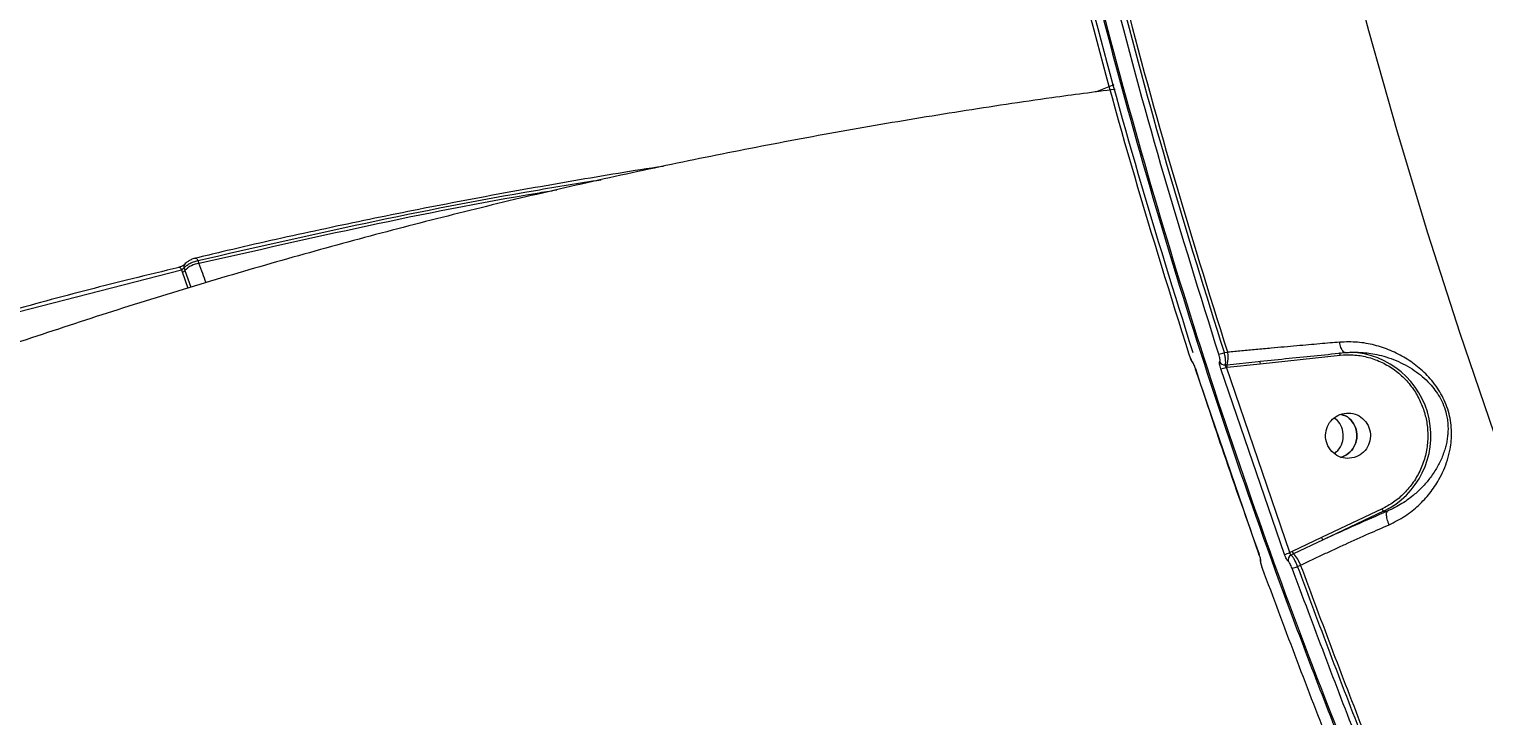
# Model space of a CAD drawing. Header units: millimetres. Extents: x -7083 to 7374, y -8368 to 7509.
# Drawn here: x 1750.2 to 2037.6, y -830.5 to -694.8 of the extents above; entities that cross this region are included whole.
import ezdxf

# ---------------------------------------------------------------- set-up
doc = ezdxf.new("R2010")
doc.units = ezdxf.units.MM
for name, color, linetype in [('DIKOM_ОБЪЕКТ', 7, 'Continuous'), ('DIKOM_РАЗМЕР_ЗОНА', 7, 'Continuous'), ('DIKOM_РАЗМЕР_ОБЪЕКТА', 7, 'Continuous')]:
    doc.layers.add(name, color=color, linetype=linetype)
doc.styles.add('style1', font='arial.ttf', dxfattribs={"width": 0.8})
doc.dimstyles.new('1-50', dxfattribs={"dimtxt": 300, "dimasz": 200, "dimexe": 100, "dimexo": 0, "dimgap": 100, "dimtad": 1, "dimtxsty": 'style1', "dimcen": 200, "dimclrd": 7, "dimclre": 7, "dimclrt": 7, "dimadec": 1, "dimazin": 2, "dimtfac": 1, "dimtmove": 0, "dimatfit": 2, "dimfxl": 0, "dimlwd": 25, "dimlwe": 18, "dimarcsym": 0})

# ---------------------------------------------------------------- blocks, each defined once
blk = doc.blocks.new('*D10')
at = {"layer": 'Defpoints', "color": 0, "transparency": 16777216}
for p in [(-5583.43, 647.96), (4593.55, 648.92), (4593.55, -5902.54)]:
    blk.add_point(p, dxfattribs=at)
at = {"layer": 'DIKOM_РАЗМЕР_ОБЪЕКТА', "color": 7, "lineweight": 18, "transparency": 16777216}
for p, q in [((-5583.43, 647.96), (-5583.43, -6002.54)), ((4593.55, 648.92), (4593.55, -6002.54))]:
    blk.add_line(p, q, dxfattribs=at)
at = {"layer": 'DIKOM_РАЗМЕР_ОБЪЕКТА', "color": 7, "lineweight": 25, "transparency": 16777216}
blk.add_line((-5383.43, -5902.54), (4393.55, -5902.54), dxfattribs=at)
at = {"layer": 'DIKOM_РАЗМЕР_ОБЪЕКТА', "color": 7, "transparency": 16777216}
for points in [[(-5383.43, -5869.2), (-5383.43, -5935.87), (-5583.43, -5902.54)], [(4393.55, -5869.2), (4393.55, -5935.87), (4593.55, -5902.54)]]:
    blk.add_solid(points, dxfattribs=at)
at = {"layer": 'DIKOM_РАЗМЕР_ОБЪЕКТА', "color": 7, "transparency": 16777216, "insert": (-226.13, -5649.37), "char_height": 300, "attachment_point": 5, "style": 'style1'}
blk.add_mtext('10150', dxfattribs=at)
blk = doc.blocks.new('*D11')
at = {"layer": 'Defpoints', "color": 0, "transparency": 16777216}
for p in [(-321.71, 5509.06), (-348.71, -4811.52), (5568.58, -4811.52)]:
    blk.add_point(p, dxfattribs=at)
at = {"layer": 'DIKOM_РАЗМЕР_ОБЪЕКТА', "color": 7, "lineweight": 18, "transparency": 16777216}
for p, q in [((-321.71, 5509.06), (5668.58, 5509.06)), ((-348.71, -4811.52), (5668.58, -4811.52))]:
    blk.add_line(p, q, dxfattribs=at)
at = {"layer": 'DIKOM_РАЗМЕР_ОБЪЕКТА', "color": 7, "lineweight": 25, "transparency": 16777216}
blk.add_line((5568.58, 5309.06), (5568.58, -4611.52), dxfattribs=at)
at = {"layer": 'DIKOM_РАЗМЕР_ОБЪЕКТА', "color": 7, "transparency": 16777216}
for points in [[(5535.25, 5309.06), (5601.91, 5309.06), (5568.58, 5509.06)], [(5535.25, -4611.52), (5601.91, -4611.52), (5568.58, -4811.52)]]:
    blk.add_solid(points, dxfattribs=at)
at = {"layer": 'DIKOM_РАЗМЕР_ОБЪЕКТА', "color": 7, "transparency": 16777216, "insert": (5315.31, 775.23), "char_height": 300, "attachment_point": 5, "rotation": 90, "style": 'style1'}
blk.add_mtext('10300', dxfattribs=at)
blk = doc.blocks.new('*D12')
at = {"layer": 'Defpoints', "color": 0, "transparency": 16777216}
for p in [(-621.71, 7509.06), (-373.6, -6811.53), (7273.89, -6811.53)]:
    blk.add_point(p, dxfattribs=at)
at = {"layer": 'DIKOM_РАЗМЕР_ЗОНА', "color": 7, "lineweight": 18, "transparency": 16777216}
for p, q in [((-621.71, 7509.06), (7373.89, 7509.06)), ((-373.6, -6811.53), (7373.89, -6811.53))]:
    blk.add_line(p, q, dxfattribs=at)
at = {"layer": 'DIKOM_РАЗМЕР_ЗОНА', "color": 7, "lineweight": 25, "transparency": 16777216}
blk.add_line((7273.89, 7309.06), (7273.89, -6611.53), dxfattribs=at)
at = {"layer": 'DIKOM_РАЗМЕР_ЗОНА', "color": 7, "transparency": 16777216}
for points in [[(7240.56, 7309.06), (7307.22, 7309.06), (7273.89, 7509.06)], [(7240.56, -6611.53), (7307.22, -6611.53), (7273.89, -6811.53)]]:
    blk.add_solid(points, dxfattribs=at)
at = {"layer": 'DIKOM_РАЗМЕР_ЗОНА', "color": 7, "transparency": 16777216, "insert": (7020.62, 1288.25), "char_height": 300, "attachment_point": 5, "rotation": 90, "style": 'style1'}
blk.add_mtext('14300', dxfattribs=at)
blk = doc.blocks.new('*D13')
at = {"layer": 'Defpoints', "color": 0, "transparency": 16777216}
for p in [(6593.53, 996.24), (-7083.43, 647.96), (6593.53, -8268.31)]:
    blk.add_point(p, dxfattribs=at)
at = {"layer": 'DIKOM_РАЗМЕР_ЗОНА', "color": 7, "lineweight": 18, "transparency": 16777216}
for p, q in [((6593.53, 996.24), (6593.53, -8368.31)), ((-7083.43, 647.96), (-7083.43, -8368.31))]:
    blk.add_line(p, q, dxfattribs=at)
at = {"layer": 'DIKOM_РАЗМЕР_ЗОНА', "color": 7, "lineweight": 25, "transparency": 16777216}
blk.add_line((-6883.43, -8268.31), (6393.53, -8268.31), dxfattribs=at)
at = {"layer": 'DIKOM_РАЗМЕР_ЗОНА', "color": 7, "transparency": 16777216}
for points in [[(-6883.43, -8234.97), (-6883.43, -8301.64), (-7083.43, -8268.31)], [(6393.53, -8234.97), (6393.53, -8301.64), (6593.53, -8268.31)]]:
    blk.add_solid(points, dxfattribs=at)
at = {"layer": 'DIKOM_РАЗМЕР_ЗОНА', "color": 7, "transparency": 16777216, "insert": (322.1, -8015.03), "char_height": 300, "attachment_point": 5, "style": 'style1'}
blk.add_mtext('13650', dxfattribs=at)

msp = doc.modelspace()

# ---------------------------------------------------------------- linework, layer by layer
at = {"layer": 'DIKOM_ОБЪЕКТ', "color": 7, "linetype": 'Continuous', "lineweight": 15}
for p, q in [((1964.517, -705.787), (1960.907, -707.223)), ((1783.141, -740.044), (1783.153, -740.042)), ((1783.614, -740.512), (1783.811, -741.076)), ((1745.78, -751.244), (1780.332, -742.33)), ((1780.332, -742.33), (1780.484, -742.765)), ((1780.484, -742.765), (1781.59, -746)), ((1780.863, -741.982), (1781.038, -742.483)), ((1781.038, -742.483), (1782.202, -745.815)), ((1986.366, -758.723), (1987.027, -758.651)), ((2012.098, -758.651), (2012.486, -758.661)), ((1986.523, -761.146), (1986.923, -761.103)), ((1986.902, -761.593), (1993.416, -760.931)), ((1986.923, -761.103), (1993.038, -760.476)), ((1993.038, -760.476), (1993.451, -760.433)), ((1993.416, -760.931), (2009.223, -759.222)), ((2010.264, -758.724), (2010.264, -758.725)), ((1980.627, -761.92), (1993.189, -798.587)), ((1998.23, -798.587), (1985.667, -761.92)), ((1986.769, -761.607), (1986.902, -761.593)), ((1999.321, -798.244), (1986.769, -761.607)), ((2017.523, -789.61), (2005.585, -795.242)), ((2017.817, -790.064), (2005.879, -795.696)), ((2017.817, -790.064), (2018.581, -790.064)), ((2018.581, -790.064), (2018.581, -790.064)), ((2005.585, -795.242), (1999.777, -798.028)), ((2005.879, -795.696), (2000.054, -798.476)), ((1993.182, -798.575), (1993.242, -798.745)), ((1999.777, -798.028), (1999.321, -798.244)), ((2000.054, -798.476), (1999.528, -798.724)), ((2000.847, -800.99), (2001.439, -800.711))]:
    msp.add_line(p, q, dxfattribs=at)
at = {"layer": 'DIKOM_ОБЪЕКТ', "color": 7, "linetype": 'Continuous', "lineweight": 15, "flags": 128}
for points in [[(2009.52, -674.898), (2014.832, -695.044), (2020.498, -715.091), (2026.515, -735.032), (2032.881, -754.86), (2039.595, -774.57), (2046.655, -794.155), (2054.057, -813.609), (2061.801, -832.926), (2069.883, -852.1), (2078.3, -871.123), (2087.051, -889.992), (2096.132, -908.698), (2105.54, -927.238)], [(1783.153, -740.042), (1783.21, -740.042), (1783.29, -740.073), (1783.374, -740.139), (1783.458, -740.236), (1783.539, -740.362), (1783.614, -740.512)], [(1779.8, -741.892), (1779.85, -741.864), (1779.857, -741.862)], [(1779.857, -741.862), (1779.925, -741.859), (1780.006, -741.89), (1780.09, -741.956), (1780.175, -742.053), (1780.256, -742.18), (1780.332, -742.33)], [(1980.627, -761.92), (1980.617, -761.913), (1980.62, -761.909)], [(1993.189, -798.587), (1993.18, -798.579), (1993.182, -798.575)], [(1993.848, -801.336), (1993.839, -801.327), (1993.845, -801.32)]]:
    msp.add_lwpolyline(points, dxfattribs=at)
at = {"layer": 'DIKOM_ОБЪЕКТ', "color": 7, "linetype": 'Continuous', "lineweight": 15}
for centre, radius, start, end in [((1781.532, -741.723), 0.717, 144.0919, 201.15406), ((1784.38, -745.633), 4.592, 97.12715, 136.69786), ((1780.37, -741.853), 0.918, 277.12715, 316.69786), ((1981.979, -759.665), 5.148, 343.7826, 11.35103), ((2010.638, -775.169), 16.535, 295.73373, 87.7649), ((1980.895, -760.206), 0.947, 196.64504, 223.17676), ((1983.593, -751), 8.206, 281.75469, 289.75303), ((1986.421, -760.133), 1.018, 199.76034, 275.77286), ((1987.912, -761.39), 1.03, 163.7826, 191.35103), ((1994.141, -760.731), 0.752, 156.66117, 195.38864), ((1984.018, -754.022), 8.069, 281.79311, 289.93552), ((2006.61, -794.899), 1.081, 198.49667, 227.45393), ((1996.582, -791.442), 7.332, 282.98935, 291.94122), ((1999.977, -799.654), 1.033, 115.73534, 197.39397), ((2001.098, -797.52), 1.414, 201.05229, 222.47842), ((1994.838, -803.252), 7.072, 21.05229, 42.47842), ((1994.437, -799.607), 0.987, 173.47323, 201.13021), ((1998.087, -794.18), 7.348, 283.14124, 292.06398)]:
    msp.add_arc(centre, radius, start, end, dxfattribs=at)
for points, knots in [([(1924.605, -449.362), (1924.713, -451.863), (1925.347, -466.535), (1927.569, -493.319), (1931.323, -529.669), (1936.222, -565.665), (1942.119, -601.283), (1949.018, -636.494), (1956.941, -671.482), (1965.938, -706.426), (1976.021, -741.29), (1987.203, -776.036), (1999.414, -810.422), (2012.641, -844.419), (2026.79, -877.795), (2041.821, -910.53), (2057.723, -942.594), (2074.491, -974.204), (2086.44, -994.833), (2092.414, -1005.147)], [0, 0, 0, 0, 0.0127915, 0.0750478, 0.1373042, 0.1995605, 0.2607052, 0.3218499, 0.3829947, 0.4441394, 0.5063957, 0.5686521, 0.6309084, 0.6931648, 0.7554211, 0.8165659, 0.8777106, 0.9388553, 1, 1, 1, 1]), ([(2092.762, -1005.147), (2086.68, -994.644), (2074.517, -973.639), (2057.471, -941.439), (2041.323, -908.77), (2026.173, -875.611), (2012.094, -842.205), (1999.087, -808.588), (1987.14, -774.798), (1976.185, -740.664), (1966.171, -706.007), (1957.13, -670.849), (1949.091, -635.219), (1942.113, -599.358), (1936.213, -563.299), (1931.39, -527.293), (1927.75, -491.368), (1925.629, -465.496), (1925.031, -451.523), (1924.945, -449.504)], [0, 0, 0, 0, 0.0622714, 0.1245427, 0.1868141, 0.2490855, 0.3113568, 0.3725163, 0.4336758, 0.4948352, 0.5559947, 0.6182661, 0.6805374, 0.7428088, 0.8050802, 0.8673515, 0.928511, 0.9896704, 1, 1, 1, 1]), ([(1951.036, -652.219), (1953.84, -664.171), (1959.449, -688.07), (1969.151, -723.593), (1976.466, -747.011), (1980.124, -758.723)], [0, 0, 0, 0, 0.333385, 0.666615, 1, 1, 1, 1]), ([(1986.366, -758.723), (1982.708, -747.011), (1975.393, -723.593), (1965.691, -688.07), (1960.083, -664.171), (1957.278, -652.219)], [0, 0, 0, 0, 0.333385, 0.666615, 1, 1, 1, 1]), ([(1987.027, -758.651), (1983.36, -746.917), (1976.029, -723.452), (1966.307, -687.858), (1960.69, -663.911), (1957.88, -651.935)], [0, 0, 0, 0, 0.3333853, 0.6666147, 1, 1, 1, 1]), ([(1964.769, -706.708), (1960.614, -707.251), (1950.414, -708.584), (1934.238, -711.03), (1916.239, -714), (1898.314, -717.26), (1880.467, -720.797), (1862.702, -724.612), (1845.025, -728.705), (1827.442, -733.075), (1809.959, -737.721), (1792.579, -742.642), (1775.309, -747.838), (1758.154, -753.306), (1741.119, -759.045), (1724.208, -765.055), (1707.428, -771.333), (1690.782, -777.879), (1674.275, -784.69), (1657.913, -791.764), (1641.701, -799.101), (1625.641, -806.695), (1609.746, -814.557), (1595.856, -821.678), (1587.333, -826.288), (1583.995, -828.093)], [0, 0, 0, 0, 0.0308686, 0.0757813, 0.1206942, 0.1656047, 0.2105104, 0.2554091, 0.3002986, 0.3451768, 0.3900416, 0.4348912, 0.4797237, 0.5245372, 0.5693303, 0.6141013, 0.6588486, 0.703571, 0.7482672, 0.792936, 0.8375762, 0.8821871, 0.9267676, 0.9713172, 1, 1, 1, 1]), ([(1875.523, -721.908), (1875.508, -721.91), (1869.593, -722.783), (1857.857, -724.76), (1840.325, -727.86), (1822.89, -731.245), (1805.553, -734.895), (1792.307, -737.84), (1784.879, -739.65), (1783.157, -740.07)], [0, 0, 0, 0, 0.0004947, 0.1888148, 0.3772361, 0.5657553, 0.7543696, 0.9430764, 1, 1, 1, 1]), ([(1783.614, -740.512), (1794.637, -737.992), (1816.679, -732.951), (1843.274, -727.729), (1858.901, -725.238), (1863.228, -724.548)], [0, 0, 0, 0, 0.4197706, 0.8393478, 1, 1, 1, 1]), ([(1783.811, -741.076), (1794.859, -738.556), (1816.95, -733.518), (1840.578, -728.807), (1853.193, -726.772), (1854.491, -726.563)], [0, 0, 0, 0, 0.4729861, 0.9457531, 1, 1, 1, 1]), ([(1780.951, -741.303), (1780.941, -741.314), (1780.92, -741.339), (1780.855, -741.396), (1780.761, -741.466), (1780.633, -741.549), (1780.472, -741.637), (1780.282, -741.724), (1780.071, -741.805), (1779.93, -741.843), (1779.857, -741.862)], [0, 0, 0, 0, 0.0925052, 0.1934126, 0.3036153, 0.4236923, 0.5538792, 0.6930985, 0.8416557, 1, 1, 1, 1]), ([(1780.863, -741.982), (1781.003, -741.83), (1781.283, -741.526), (1781.969, -741.097), (1782.776, -740.726), (1783.324, -740.586), (1783.614, -740.512)], [0, 0, 0, 0, 0.2492537, 0.4999638, 0.7361242, 1, 1, 1, 1]), ([(1783.141, -740.044), (1782.898, -740.115), (1782.432, -740.251), (1781.784, -740.587), (1781.28, -740.937), (1781.057, -741.185), (1780.951, -741.303)], [0, 0, 0, 0, 0.286874, 0.547749, 0.7850774, 1, 1, 1, 1]), ([(1785.237, -744.902), (1785.002, -744.312), (1784.511, -743.076), (1784.051, -741.762), (1783.811, -741.076)], [0, 0, 0, 0, 0.4780012, 1, 1, 1, 1]), ([(1779.875, -741.893), (1776.778, -742.636), (1767.959, -744.751), (1756.431, -747.728), (1748.046, -750.052), (1745.294, -750.815)], [0, 0, 0, 0, 0.2667122, 0.7593654, 1, 1, 1, 1]), ([(1780.332, -742.33), (1780.386, -742.305), (1780.487, -742.259), (1780.642, -742.165), (1780.777, -742.069), (1780.835, -742.01), (1780.863, -741.982)], [0, 0, 0, 0, 0.2674382, 0.5001912, 0.7524083, 1, 1, 1, 1]), ([(2009.155, -756.65), (2008.525, -756.704), (2007.227, -756.816), (2005.177, -756.993), (2002.981, -757.186), (2000.636, -757.395), (1998.172, -757.617), (1995.478, -757.862), (1992.678, -758.12), (1989.8, -758.389), (1987.952, -758.564), (1987.027, -758.651)], [0, 0, 0, 0, 0.0894446, 0.1843814, 0.2848138, 0.3907452, 0.502179, 0.6156775, 0.7505266, 0.8752522, 1, 1, 1, 1]), ([(2018.93, -792.73), (2019.999, -792.191), (2022.131, -791.115), (2024.785, -788.954), (2027.024, -786.531), (2028.621, -784.151), (2029.736, -781.922), (2030.481, -779.923), (2030.964, -777.979), (2031.213, -776.15), (2031.274, -774.406), (2031.145, -772.632), (2030.793, -770.799), (2030.213, -768.992), (2029.423, -767.274), (2028.454, -765.67), (2026.997, -763.743), (2024.923, -761.693), (2022.186, -759.742), (2019.222, -758.231), (2016.039, -757.173), (2012.674, -756.551), (2010.329, -756.617), (2009.155, -756.65)], [0, 0, 0, 0, 0.0628983, 0.1254984, 0.1876761, 0.2503818, 0.2922279, 0.3343012, 0.375421, 0.4078584, 0.4381052, 0.4705261, 0.5011239, 0.5323828, 0.5640781, 0.5942544, 0.6265531, 0.6888451, 0.7505746, 0.8129248, 0.8750783, 0.9375087, 1, 1, 1, 1]), ([(2010.264, -758.725), (2010.191, -758.721), (2010.018, -758.712), (2009.776, -758.473), (2009.562, -758.112), (2009.397, -757.711), (2009.251, -757.216), (2009.187, -756.84), (2009.155, -756.65)], [0, 0, 0, 0, 0.1653409, 0.3934097, 0.5308306, 0.6806836, 0.8388448, 1, 1, 1, 1]), ([(2010.119, -758.721), (2010.469, -758.695), (2011.284, -758.634), (2012.085, -758.642), (2012.541, -758.646)], [0, 0, 0, 0, 0.4308318, 1, 1, 1, 1]), ([(2012.486, -758.661), (2012.805, -758.665), (2013.626, -758.676), (2014.964, -758.825), (2016.59, -759.105), (2018.396, -759.575), (2020.27, -760.252), (2022.135, -761.14), (2023.863, -762.185), (2025.475, -763.409), (2026.839, -764.708), (2027.988, -766.083), (2028.935, -767.523), (2029.715, -769.135), (2030.196, -770.659), (2030.444, -771.982), (2030.549, -773.099), (2030.556, -774.15), (2030.484, -775.163), (2030.341, -776.162), (2030.12, -777.18), (2029.813, -778.235), (2029.422, -779.297), (2028.953, -780.342), (2028.415, -781.363), (2027.8, -782.375), (2027.123, -783.342), (2026.397, -784.261), (2025.633, -785.124), (2024.813, -785.952), (2023.489, -787.144), (2021.532, -788.63), (2019.566, -789.586), (2018.581, -790.064)], [0, 0, 0, 0, 0.019737, 0.050904, 0.0849795, 0.1251218, 0.171686, 0.2150963, 0.2606151, 0.3033228, 0.3446965, 0.3774198, 0.4099617, 0.442879, 0.4757273, 0.4973531, 0.5191988, 0.541638, 0.5615626, 0.5833954, 0.6071984, 0.6309642, 0.657989, 0.6849361, 0.7103379, 0.7380042, 0.766863, 0.7914191, 0.8177477, 0.8443542, 0.8687373, 0.9342477, 1, 1, 1, 1]), ([(1979.35, -759.022), (1979.429, -759.254), (1979.58, -759.7), (1979.825, -760.258), (1980.008, -760.614), (1980.115, -760.735), (1980.147, -760.77)], [0, 0, 0, 0, 0.3193653, 0.6134139, 0.8864225, 1, 1, 1, 1]), ([(1979.355, -759.034), (1979.412, -759.203), (1979.526, -759.541), (1979.707, -759.988), (1979.873, -760.336), (1979.95, -760.43), (1979.988, -760.477)], [0, 0, 0, 0, 0.250051, 0.4999995, 0.7499328, 1, 1, 1, 1]), ([(1979.988, -760.477), (1980.027, -760.524), (1980.103, -760.618), (1980.272, -760.966), (1980.455, -761.414), (1980.569, -761.751), (1980.627, -761.92)], [0, 0, 0, 0, 0.2500644, 0.4999961, 0.7499465, 1, 1, 1, 1]), ([(1980.411, -761.319), (1980.423, -761.352), (1980.462, -761.452), (1980.535, -761.653), (1980.591, -761.822), (1980.62, -761.909)], [0, 0, 0, 0, 0.1889307, 0.581204, 1, 1, 1, 1]), ([(1985.463, -760.477), (1985.484, -760.43), (1985.527, -760.336), (1985.502, -759.989), (1985.417, -759.541), (1985.316, -759.203), (1985.265, -759.034)], [0, 0, 0, 0, 0.2499392, 0.4998914, 0.7494939, 1, 1, 1, 1]), ([(1985.667, -761.92), (1985.616, -761.751), (1985.513, -761.413), (1985.426, -760.966), (1985.399, -760.618), (1985.442, -760.524), (1985.463, -760.477)], [0, 0, 0, 0, 0.2505145, 0.5001127, 0.7500649, 1, 1, 1, 1]), ([(1986.523, -761.146), (1986.56, -761.07), (1986.636, -760.916), (1986.635, -760.356), (1986.553, -759.61), (1986.433, -759.037), (1986.366, -758.723)], [0, 0, 0, 0, 0.2447905, 0.4999634, 0.7253555, 1, 1, 1, 1]), ([(1986.769, -761.607), (1986.726, -761.551), (1986.65, -761.451), (1986.576, -761.333), (1986.537, -761.255), (1986.519, -761.203), (1986.513, -761.165), (1986.52, -761.152), (1986.523, -761.146)], [0, 0, 0, 0, 0.2805827, 0.4997194, 0.6343959, 0.7617686, 0.8831367, 1, 1, 1, 1]), ([(1993.451, -760.433), (1995.353, -760.235), (1999.164, -759.836), (2004.834, -759.26), (2008.453, -758.903), (2010.264, -758.724)], [0, 0, 0, 0, 0.3323273, 0.6659701, 1, 1, 1, 1]), ([(2009.223, -759.222), (2010.093, -759.176), (2011.873, -759.082), (2014.575, -759.529), (2017.242, -760.445), (2019.744, -761.865), (2021.951, -763.719), (2023.765, -765.91), (2025.129, -768.313), (2026.049, -770.846), (2026.546, -773.499), (2026.596, -776.272), (2026.152, -779.099), (2025.2, -781.842), (2023.776, -784.367), (2021.955, -786.548), (2019.865, -788.344), (2018.291, -789.195), (2017.523, -789.61)], [0, 0, 0, 0, 0.0591332, 0.1210607, 0.185002, 0.25, 0.314998, 0.3789393, 0.4408668, 0.5, 0.5591332, 0.6210607, 0.685002, 0.75, 0.814998, 0.8789393, 0.9408668, 1, 1, 1, 1]), ([(1980.657, -761.886), (1982.484, -767.439), (1986.521, -779.713), (1990.849, -791.885), (1993.218, -798.549)], [0, 0, 0, 0, 0.4524801, 1, 1, 1, 1]), ([(2008.166, -778.667), (2008.575, -778.258), (2009.4, -777.433), (2009.931, -775.694), (2009.793, -773.923), (2009.127, -772.439), (2008.356, -771.85), (2008.049, -771.616)], [0, 0, 0, 0, 0.2120456, 0.4274011, 0.6427567, 0.8581122, 1, 1, 1, 1]), ([(2009.292, -779.478), (2009.833, -779.255), (2010.916, -778.81), (2012.063, -777.407), (2012.621, -775.708), (2012.491, -773.902), (2011.685, -772.319), (2010.566, -771.239), (2009.694, -771.005), (2009.384, -770.922)], [0, 0, 0, 0, 0.1526277, 0.3052553, 0.457883, 0.6105106, 0.7631383, 0.9157659, 1, 1, 1, 1]), ([(2009.384, -770.922), (2009.694, -771.005), (2010.566, -771.239), (2011.685, -772.319), (2012.491, -773.902), (2012.621, -775.708), (2012.063, -777.407), (2010.916, -778.81), (2009.833, -779.255), (2009.292, -779.478)], [0, 0, 0, 0, 0.0842341, 0.2368617, 0.3894894, 0.542117, 0.6947447, 0.8473723, 1, 1, 1, 1]), ([(2018.581, -790.064), (2016.488, -790.968), (2012.321, -792.769), (2008.02, -794.723), (2005.879, -795.696)], [0, 0, 0, 0, 0.5022852, 1, 1, 1, 1]), ([(2018.93, -792.73), (2018.852, -792.541), (2018.695, -792.167), (2018.529, -791.619), (2018.426, -791.136), (2018.378, -790.648), (2018.417, -790.253), (2018.532, -790.12), (2018.581, -790.064)], [0, 0, 0, 0, 0.1599773, 0.3180144, 0.4683357, 0.6063716, 0.8350027, 1, 1, 1, 1]), ([(2001.439, -800.711), (2002.166, -800.365), (2003.621, -799.672), (2005.822, -798.638), (2008.026, -797.614), (2011.069, -796.218), (2014.748, -794.558), (2017.602, -793.311), (2018.93, -792.73)], [0, 0, 0, 0, 0.125294, 0.2505879, 0.3750579, 0.499421, 0.7669804, 1, 1, 1, 1]), ([(1993.189, -798.587), (1993.247, -798.752), (1993.361, -799.083), (1993.478, -799.512), (1993.54, -799.838), (1993.524, -799.921), (1993.516, -799.963)], [0, 0, 0, 0, 0.2502978, 0.5000231, 0.7499994, 1, 1, 1, 1]), ([(1998.991, -799.963), (1998.94, -799.921), (1998.837, -799.838), (1998.633, -799.512), (1998.42, -799.082), (1998.293, -798.752), (1998.23, -798.587)], [0, 0, 0, 0, 0.250094, 0.5000423, 0.7500027, 1, 1, 1, 1]), ([(1999.528, -798.724), (1999.51, -798.711), (1999.472, -798.684), (1999.414, -798.572), (1999.36, -798.422), (1999.335, -798.306), (1999.321, -798.244)], [0, 0, 0, 0, 0.2476137, 0.4999033, 0.7325834, 1, 1, 1, 1]), ([(2000.847, -800.99), (2000.726, -800.704), (2000.497, -800.162), (2000.123, -799.461), (1999.78, -798.933), (1999.612, -798.793), (1999.528, -798.724)], [0, 0, 0, 0, 0.2638332, 0.4999419, 0.7507069, 1, 1, 1, 1]), ([(1993.47, -799.686), (1993.471, -799.802), (1993.475, -800.087), (1993.614, -800.646), (1993.765, -801.094), (1993.842, -801.323)], [0, 0, 0, 0, 0.2498771, 0.6155251, 1, 1, 1, 1]), ([(1993.516, -799.963), (1993.509, -800.004), (1993.493, -800.087), (1993.557, -800.412), (1993.676, -800.841), (1993.791, -801.171), (1993.848, -801.336)], [0, 0, 0, 0, 0.2500021, 0.4999786, 0.749707, 1, 1, 1, 1]), ([(1999.758, -801.336), (1999.694, -801.171), (1999.566, -800.841), (1999.351, -800.413), (1999.145, -800.087), (1999.043, -800.004), (1998.991, -799.963)], [0, 0, 0, 0, 0.249996, 0.4999556, 0.7499046, 1, 1, 1, 1]), ([(2042.922, -902.37), (2037.843, -891.28), (2027.688, -869.106), (2013.655, -835.292), (2005.117, -812.426), (2000.847, -800.99)], [0, 0, 0, 0, 0.3333846, 0.6666154, 1, 1, 1, 1]), ([(2043.607, -902.296), (2038.516, -891.184), (2028.336, -868.966), (2014.272, -835.084), (2005.717, -812.17), (2001.439, -800.711)], [0, 0, 0, 0, 0.3333848, 0.6666152, 1, 1, 1, 1])]:
    msp.add_open_spline(points, degree=3, knots=knots, dxfattribs=at)
for points in [[(1950.243, -652.442), (1953.05, -664.402), (1958.663, -688.322), (1968.374, -723.875), (1975.695, -747.314), (1979.355, -759.034)], [(1985.265, -759.034), (1981.604, -747.314), (1974.283, -723.875), (1964.573, -688.322), (1958.959, -664.402), (1956.152, -652.442)], [(2009.223, -759.222), (2009.217, -759.156), (2009.206, -759.026), (2009.209, -758.862), (2009.226, -758.747), (2009.247, -758.732), (2009.258, -758.724)], [(2011.98, -779.478), (2011.403, -779.57), (2010.249, -779.755), (2008.554, -779.152), (2007.213, -777.986), (2006.413, -776.376), (2006.281, -774.577), (2006.84, -772.876), (2007.988, -771.473), (2009.07, -771.028), (2009.611, -770.805)], [(2009.611, -770.805), (2010.188, -770.713), (2011.341, -770.529), (2013.037, -771.131), (2014.378, -772.297), (2015.177, -773.908), (2015.309, -775.706), (2014.751, -777.407), (2013.603, -778.81), (2012.521, -779.255), (2011.98, -779.478)], [(2017.523, -789.61), (2017.551, -789.67), (2017.608, -789.788), (2017.697, -789.938), (2017.774, -790.043), (2017.803, -790.057), (2017.817, -790.064)], [(1993.848, -801.336), (1998.121, -812.779), (2006.667, -835.666), (2020.712, -869.508), (2030.876, -891.702), (2035.957, -902.799)], [(2041.867, -902.799), (2036.785, -891.702), (2026.621, -869.508), (2012.576, -835.666), (2004.031, -812.779), (1999.758, -801.336)]]:
    msp.add_open_spline(points, degree=3, dxfattribs=at)

# ---------------------------------------------------------------- dimensions: what is measured, and where the dimension line sits
at = {"layer": 'DIKOM_РАЗМЕР_ЗОНА'}
dim = msp.add_linear_dim(base=(7273.891, -6811.526), p1=(-621.712, 7509.064), p2=(-373.605, -6811.526), angle=90, text='14300', dimstyle='1-50', dxfattribs=at)
dim.commit()
dim.dimension.update_dxf_attribs({"geometry": '*D12', "text_midpoint": (7273.891, 1288.251), "dimtype": 160})
dim = msp.add_linear_dim(base=(6593.528, -8268.308), p1=(-7083.425, 647.956), p2=(6593.528, 996.237), text='13650', dimstyle='1-50', dxfattribs=at)
dim.commit()
dim.dimension.update_dxf_attribs({"geometry": '*D13', "text_midpoint": (322.101, -8268.308), "dimtype": 160})
at = {"layer": 'DIKOM_РАЗМЕР_ОБЪЕКТА'}
dim = msp.add_linear_dim(base=(5568.58, -4811.525), p1=(-321.712, 5509.064), p2=(-348.712, -4811.525), angle=90, text='10300', dimstyle='1-50', dxfattribs=at)
dim.commit()
dim.dimension.update_dxf_attribs({"geometry": '*D11', "text_midpoint": (5568.58, 775.227), "dimtype": 160})
dim = msp.add_linear_dim(base=(4593.55, -5902.538), p1=(-5583.425, 647.956), p2=(4593.55, 648.921), text='10150', dimstyle='1-50', dxfattribs=at)
dim.commit()
dim.dimension.update_dxf_attribs({"geometry": '*D10', "text_midpoint": (-226.127, -5902.538), "dimtype": 160})

doc.saveas('drawing.dxf')
